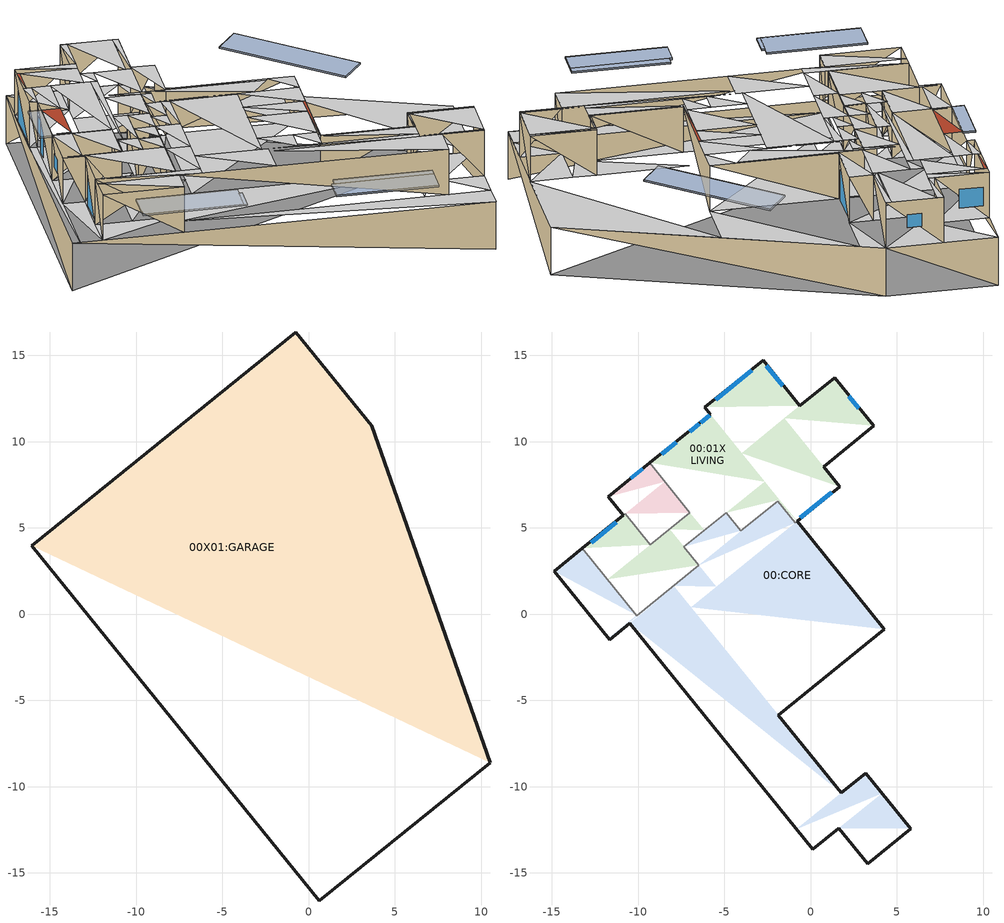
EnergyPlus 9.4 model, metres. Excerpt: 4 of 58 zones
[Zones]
00X01:GARAGE
 floor ground (_Floor 501_2cm): -16.05,3.95 -0.74,16.35 3.66,10.91 10.52,-8.6 z-3.3
 wall ground (_ExtWall 119 22cm): 10.52,-8.6,-3.3 10.52,-8.6,0 0.61,-16.62,0; 3.66,10.91,-3.3 3.66,10.91,0 10.52,-8.6,0; -0.74,16.35,-3.3 -0.74,16.35,0 3.66,10.91,0; -16.05,3.95,-3.3 -16.05,3.95,0 -0.74,16.35,0; 0.61,-16.62,-3.3 0.61,-16.62,0 -16.05,3.95,0
 ceiling ground (_Roof 564_5 cm): -0.62,12.07 1.4,13.71 -0.74,16.35 z0; 1.78,-10.35 3.19,-9.21 -0.46,-4.7 z0; 1.69,7.38 4.19,9.41 3.66,10.91 z0; 4.27,-0.88 7.02,1.36 4.19,9.41 z0; 5.8,-12.43 10.52,-8.6 7.02,1.36 z0; -14.86,2.49 -10.86,5.73 -11.74,6.81 z0; -15.74,3.57 -5.84,11.6 -6.14,11.98 z0; 1.78,-15.68 3.29,-14.45 1.63,-12.4 z0; 0.61,-16.62 1.78,-15.68 -10.48,-0.54 z0
00:01XLIVING
 floor to 00X01:GARAGE (_Floor 501_2cm): -13.23,3.81 -10.74,5.82 -9.29,4.03 z0; -8.18,4.92 -7,5.88 -6.17,4.86 z0; -11.78,2.01 -8.18,4.92 -6.48,2.82 z0; -1.91,6.56 -1.82,6.64 -0.79,5.37 z0; -4.9,5.88 -2.67,7.69 -1.82,6.64 z0; -9.33,8.77 -5.84,11.6 -2.67,7.69 z0; -6.14,11.98 -2.76,14.72 -0.62,12.07 z0; -1.52,11.34 1.4,13.71 3.66,10.91 z0; -4,9.34 -1.52,11.34 1.69,7.38 z0
 wall outside (_ExtWall 119 22cm): 1.69,7.38,0 1.69,7.38,3.15 -0.79,5.37,3.15; 0.74,8.55,0 0.74,8.55,3.15 1.69,7.38,3.15; 3.66,10.91,0 3.66,10.91,3.15 0.74,8.55,3.15; 1.4,13.71,0 1.4,13.71,3.15 3.66,10.91,3.15; -0.62,12.07,0 -0.62,12.07,3.15 1.4,13.71,3.15; -2.76,14.72,0 -2.76,14.72,3.15 -0.62,12.07,3.15; -6.14,11.98,0 -6.14,11.98,3.15 -2.76,14.72,3.15; -5.84,11.6,0 -5.84,11.6,3.15 -6.14,11.98,3.15; -9.33,8.77,0 -9.33,8.77,3.15 -5.84,11.6,3.15; -13.23,3.81,0 -13.23,3.81,3.15 -10.86,5.73,3.15
 wall to 00:CORE (_Core_401 3 cm): -0.79,5.37,0 -0.79,5.37,3.15 -0.89,5.29,3.15; -10.08,-0.09,0 -10.08,-0.09,3.15 -13.23,3.81,3.15; -6.48,2.82,0 -6.48,2.82,3.15 -10.08,-0.09,3.15; -7.35,3.9,0 -7.35,3.9,3.15 -6.48,2.82,3.15; -4.9,5.88,0 -4.9,5.88,3.15 -7.35,3.9,3.15; -4.05,4.83,0 -4.05,4.83,3.15 -4.9,5.88,3.15; -1.91,6.56,0 -1.91,6.56,3.15 -4.05,4.83,3.15; -0.89,5.29,0 -0.89,5.29,3.15 -1.91,6.56,3.15
 wall to 00:01XMMD (_IntPartition): -7,5.88,0 -7,5.88,3.15 -9.33,8.77,3.15; -9.29,4.03,0 -9.29,4.03,3.15 -7,5.88,3.15; -10.74,5.82,0 -10.74,5.82,3.15 -9.29,4.03,3.15; -10.86,5.73,0 -10.86,5.73,3.15 -10.74,5.82,3.15
 window (_6-10-8 - 1001): -0.61,5.59 1.21,7.06 / -3.41,14.13 -5.5,12.43 / -11.26,5.34 -12.73,4.15 z0.05:2.15
 window (_5-6-6 - 1002): 2.77,11.93 2.21,12.63 z1.25:2.15; -1.62,13.23 -2.57,14.39 z0.85:2.15; -7.79,9.95 -8.65,9.26 / -5.84,11.53 -6.38,11.09 z1.05:2.15; -6.47,11.02 -7.01,10.58 z0.05:2.15
 ceiling to 01:06XLIVING (_IntFloor_Reversed): -7.3,3.94 -4.9,5.88 -5.47,6.57 z3.15; -4.05,4.83 -2.12,6.39 -3.53,8.14 z3.15; -1.8,9.54 -0.91,10.27 -1.43,10.91 z3.15; -2.32,10.18 -0.81,11.41 -3.07,14.21 z3.15; -5.84,11.6 -4.41,12.76 -4.71,13.14 z3.15; -5.98,9.93 -3.64,11.82 -4.41,12.76 z3.15; -7,5.88 -2.07,9.87 -3.64,11.82 z3.15; -7.87,4.63 -1.8,9.54 -2.07,9.87 z3.15
 ceiling to 01:CORE (_Floor 501_2cm): -7.75,1.8 -6.48,2.82 -6.5,2.84 z3.15
 ceiling to 01:05XLIVING (_IntFloor_Reversed): -10.08,-0.09 -7.75,1.8 -7.77,1.81 z3.15; -7.61,1.94 -6.5,2.84 -7.35,3.9 z3.15; -8.47,2.99 -7.3,3.94 -8.13,4.96 z3.15; -10.09,-0.07 -7.61,1.94 -10.75,5.81 z3.15
 ceiling to 01:02XLIVING (_IntFloor_Reversed): -2.12,6.39 -1.91,6.56 -3.33,8.31 z3.15; -0.89,5.29 1.69,7.38 0.74,8.55 z3.15; 0.59,8.42 3.66,10.91 3.44,11.18 z3.15; -1.84,6.46 0.59,8.42 -0.91,10.27 z3.15
 ceiling to 01:05XMMD (_IntFloor_Reversed): -8.57,7.83 -8.46,7.91 -9.22,8.85 z3.15
 ceiling to 01:02XMMD (_IntFloor_Reversed): 0.37,8.69 3.44,11.18 1.64,13.39 z3.15
 ceiling to 01:06XMMD (_IntFloor_Reversed): -0.37,11.76 1.64,13.39 1.39,13.7 z3.15; -0.81,11.41 -0.37,11.76 -2.76,14.72 z3.15
 roof outside (_Roof 564_5 cm): -4.59,12.98 -3.07,14.21 -3.2,14.36 z3.15; -8.46,7.91 -5.98,9.93 -6.74,10.87 z3.15
00:CORE
 floor to 00X01:GARAGE (_IntFloor): -14.86,2.49 -13.23,3.81 -10.09,-0.07 z0; -7.35,3.9 -4.9,5.88 -4.05,4.83 z0; -7.94,1.64 -6.48,2.82 -5.48,1.58 z0; -6.5,2.84 -1.91,6.56 -0.89,5.29 z0; -6.93,0.4 -0.79,5.37 4.27,-0.88 z0; -10.48,-0.54 -7.88,1.57 1.78,-10.35 z0; -11.73,-1.39 -10.09,-0.07 -10.08,-0.09 z0; -11.71,-1.41 -7.94,1.64 -7.88,1.57 z0; 1.63,-12.4 4.13,-10.38 5.8,-12.43 z0; -0.83,-12.46 3.19,-9.21 4.13,-10.38 z0
 wall outside (_ExtWall 119 22cm): 4.27,-0.88,0 4.27,-0.88,3.15 -1.87,-5.85,3.15; -0.79,5.37,0 -0.79,5.37,3.15 4.27,-0.88,3.15; -14.86,2.49,0 -14.86,2.49,3.15 -13.23,3.81,3.15; -11.65,-1.49,0 -11.65,-1.49,3.15 -14.86,2.49,3.15; -10.48,-0.54,0 -10.48,-0.54,3.15 -11.65,-1.49,3.15; 0.11,-13.63,0 0.11,-13.63,3.15 -10.48,-0.54,3.15; 1.63,-12.4,0 1.63,-12.4,3.15 0.11,-13.63,3.15; 3.29,-14.45,0 3.29,-14.45,3.15 1.63,-12.4,3.15; 5.8,-12.43,0 5.8,-12.43,3.15 3.29,-14.45,3.15; 3.19,-9.21,0 3.19,-9.21,3.15 5.8,-12.43,3.15; 1.78,-10.35,0 1.78,-10.35,3.15 3.19,-9.21,3.15; -1.87,-5.85,0 -1.87,-5.85,3.15 1.78,-10.35,3.15
 ceiling to 01:06XLIVING (_Floor 501_2cm_Reversed): -6.45,2.88 -5.44,3.7 -6.29,4.75 z3.15; -4.81,2.93 -3.82,3.73 -4.45,4.51 z3.15; -5.44,3.7 -4.05,4.83 -4.9,5.88 z3.15
 ceiling to 01:CORE (_IntFloor_Reversed): -2.66,5.12 -1.71,5.89 -2.12,6.39 z3.15; 0.56,1.14 0.66,1.22 -0.49,2.63 z3.15; -6.48,2.82 -5.42,3.68 -5.44,3.7 z3.15; -4.43,4.49 -3.05,5.6 -3.07,5.62 z3.15; -3.82,3.73 -2.44,4.85 -3.05,5.6 z3.15; -4.45,2.48 -2.08,4.4 -2.44,4.85 z3.15; -6.78,0.6 -4.45,2.48 -5.42,3.68 z3.15; -3.71,-5.22 -2.57,-4.29 -3.99,-2.54 z3.15; -5.13,-3.47 0.56,1.14 -2.08,4.4 z3.15
 ceiling to 01:03XLIVING (_Floor 501_2cm_Reversed): 0.55,-3.69 1.6,-2.84 -0.76,0.07 z3.15; 3.11,-1.81 4.27,-0.88 3.21,0.43 z3.15; 1.69,-2.96 3.11,-1.81 0.66,1.22 z3.15; 3.01,-9.48 3.13,-9.39 3.07,-9.31 z3.15; 5.67,-12.53 5.8,-12.43 3.19,-9.21 z3.15
 ceiling to 01:03XMMD (_Floor 501_2cm_Reversed): -1.63,-5.45 0.55,-3.69 -1.81,-0.78 z3.15
 ceiling to 01:05XLIVING (_Floor 501_2cm_Reversed): -6.5,2.84 -6.45,2.88 -7.3,3.94 z3.15; -11.65,-1.49 -10.48,-0.54 -13.7,3.43 z3.15; -6.67,-5.25 -4.88,-3.78 -7.77,-0.21 z3.15; -9.11,-1.29 -6.78,0.6 -7.75,1.8 z3.15; -9.57,-1.66 -9.11,-1.29 -13.23,3.81 z3.15
 ceiling to 01:04XLIVING (_Floor 501_2cm_Reversed): 0.11,-13.63 1.63,-12.4 -5.16,-4.01 z3.15; 3.29,-14.45 3.4,-14.37 0.86,-11.23 z3.15; 1.84,-10.43 3.01,-9.48 2.95,-9.4 z3.15; 1.75,-10.5 1.84,-10.43 0.08,-8.26 z3.15; 1.03,-11.08 1.75,-10.5 -2.05,-5.8 z3.15; -2.77,-6.38 -1.63,-5.45 -2.57,-4.29 z3.15; 0.75,-11.31 1.03,-11.08 -4.88,-3.78 z3.15
 ceiling to 01:04XMMD (_Floor 501_2cm_Reversed): 3.4,-14.37 5.67,-12.53 3.13,-9.39 z3.15
 ceiling to 01:02XLIVING (_Floor 501_2cm_Reversed): -0.58,2.55 -0.49,2.63 -2.56,5.2 z3.15; -1.71,5.89 -1.5,6.05 -1.91,6.56 z3.15; 3.05,0.43 3.21,0.43 -0.79,5.37 z3.15; 1.33,0.39 3.05,0.43 -1.5,6.05 z3.15
 roof outside (_Roof 564_5 cm): -0.01,-8.33 0.08,-8.26 -1.87,-5.85 z3.15; -1.96,-5.92 1.69,-2.96 1.6,-2.84 z3.15
00:01XMMD
 floor to 00X01:GARAGE (_Floor 501_2cm): -10.74,5.82 -8.45,7.68 -7,5.88 z0; -11.74,6.81 -9.33,8.77 -8.45,7.68 z0
 wall outside (_ExtWall 215 MMD_5.5cm): -11.74,6.81,0 -11.74,6.81,3.15 -9.33,8.77,3.15; -10.86,5.73,0 -10.86,5.73,3.15 -11.74,6.81,3.15
 window (_4mm - 1003): -9.74,8.44 -10.44,7.87 z1.25:2.15
 ceiling to 01:05XLIVING (_IntFloor_Reversed): -10.86,5.73 -10.75,5.81 -11.63,6.9 z3.15
 ceiling to 01:05XMMD (_IntFloor_Reversed): -9.29,4.03 -7.01,5.88 -8.58,7.82 z3.15; -10.86,5.97 -8.57,7.83 -9.33,8.77 z3.15
shading: -16,-0.89 -11.92,-5.94 / -11.92,-5.94 -10.75,-4.99 / -10.75,-4.99 -10.88,-4.84 / -10.88,-4.84 -10.49,-4.52 / -10.49,-4.52 -14.45,0.37 / -14.45,0.37 -16,-0.89 / -7.1,-9.5 -7.23,-9.34 / -7.23,-9.34 -8.39,-10.29 / -8.39,-10.29 -4.37,-15.25 / -4.37,-15.25 -2.82,-14 / -2.82,-14 -6.71,-9.19 / -6.71,-9.19 -7.1,-9.5 / 7.71,-3.67 7.63,4.98 / 7.63,4.98 5.63,4.96 / 5.63,4.96 5.71,-3.69 / 5.71,-3.69 7.71,-3.67 / -9.88,9.34 -9.38,8.73 / -9.38,8.73 -6.74,10.87 / -6.74,10.87 -7.23,11.48 / -7.23,11.48 -9.88,9.34 z3.05:3.15; -10.88,-4.84 -14.83,0.05 -14.45,0.37 -10.49,-4.52 z3.05; -11.92,-5.94 -16,-0.89 -14.83,0.05 -10.75,-4.99 z3.05; -12.04,-5.78 -11.92,-5.94 -10.75,-4.99 -10.88,-4.84 z3.15; -16,-0.89 -12.04,-5.78 -10.49,-4.52 -14.45,0.37 z3.15; -8.27,-10.44 -8.39,-10.29 -7.23,-9.34 -7.1,-9.5 z3.05; -4.37,-15.25 -8.27,-10.44 -6.71,-9.19 -2.82,-14 z3.05; -7.1,-9.5 -3.2,-14.31 -2.82,-14 -6.71,-9.19 z3.15; -8.39,-10.29 -4.37,-15.25 -3.2,-14.31 -7.23,-9.34 z3.15; 5.63,4.96 5.71,-3.69 7.71,-3.67 7.63,4.98 z3.15; 5.71,-3.69 5.63,4.96 7.63,4.98 7.71,-3.67 z3.05; -9.38,8.73 -9.88,9.34 -7.23,11.48 -6.74,10.87 z3.05; -9.88,9.34 -9.38,8.73 -6.74,10.87 -7.23,11.48 z3.15
[Building]
HaAtsmon 25: North Axis {deg}=0; Terrain=City; Loads Convergence Tolerance Value {W}=0.04; Temperature Convergence Tolerance Value {deltaC}=0.4; Solar Distribution=FullExterior; Maximum Number of Warmup Days=25; Minimum Number of Warmup Days=6
[Site:Location]
1 (01-01:31-12)  (01-01:31-12): Latitude {deg}=32; Longitude {deg}=34.9; Time Zone {hr}=2; Elevation {m}=49
[Site:GroundTemperature:BuildingSurface]
18, 18, 18, 18, 18, 18, 18, 18, 18, 18, 18, 18
[Site:GroundTemperature:FCfactorMethod]
January Ground Temperature {C}=15.26; February Ground Temperature {C}=16.44; March Ground Temperature {C}=18.73; April Ground Temperature {C}=20.9; May Ground Temperature {C}=25; June Ground Temperature {C}=27.17; July Ground Temperature {C}=27.76; August Ground Temperature {C}=26.66; September Ground Temperature {C}=24.13; October Ground Temperature {C}=20.98; November Ground Temperature {C}=17.87; December Ground Temperature {C}=15.82
[Site:GroundTemperature:Shallow]
18, 18, 18, 18, 18, 18, 18, 18, 18, 18, 18, 18
[Site:GroundTemperature:Deep]
18, 18, 18, 18, 18, 18, 18, 18, 18, 18, 18, 18
[Site:GroundReflectance]
0.2, 0.2, 0.2, 0.2, 0.2, 0.2, 0.2, 0.2, 0.2, 0.2, 0.2, 0.2
[Site:GroundReflectance:SnowModifier]
2, 2
[Material] Thermal Absorptance=0.9; Solar Absorptance=0.4; Visible Absorptance=0.4
Name | Roughness | Thickness {m} | Conductivity {W/m-K} | Density {kg/m3} | Specific Heat {J/kg-K}
_1045_IntTiah_Cement Lime Plaster_2.1_.015 | Smooth | 0.015 | 0.8 | 1600 | 1000
_1045_RegularConcrete_1.1.1_.2 | MediumRough | 0.2 | 2 | 2400 | 1000
_1045 Expanded Polystyrene EPS 30_14.1_.02 | Rough | 0.02 | 0.035 | 30 | 1300
_1045 Sand and gravel_10.1_.06 | Rough | 0.06 | 2 | 1950 | 1045
_1045_Cemented Plaster_2.2_.02 | Rough | 0.02 | 1 | 1800 | 1000
_1045 Ceramic porcelain_12.1_.01 | Smooth | 0.01 | 1.3 | 2300 | 840
_1045 Ceramic porcelain_12.1_.02 | Smooth | 0.02 | 1.3 | 2300 | 840
_1045 Sand and gravel_10.1_.08 | Rough | 0.08 | 2 | 1950 | 1045
_1045_IntTiah_Cement Lime Plaster_2.1_.02 | Smooth | 0.02 | 0.8 | 1600 | 1000
_1045 Asphalt_4.1_.005 | Rough | 0.005 | 0.7 | 2100 | 1000
_1045 Light Concrete Coarse Aggregate NonQuartsSand 1200_1.2.1_.05 | MediumRough | 0.05 | 0.62 | 1200 | 1000
_1045 Expanded Polystyrene EPS 30_14.1_.05 | Rough | 0.05 | 0.035 | 30 | 1300
_1045 Thermal Plaster 200_2_.03 | Smooth | 0.03 | 0.072 | 200 | 800
_Block Pumice 22sm_.22 | MediumRough | 0.22 | 0.195 | 795 | 970
_1045 Plaster_.01 | Smooth | 0.01 | 0.8 | 1800 | 860
_1045 Light Concrete Cement Regular Aggregates 2000_1.2.2.1_.1 | MediumRough | 0.1 | 1.3 | 2000 | 1000
_1045_RegularConcrete_1.1.1_.3 | MediumRough | 0.3 | 2 | 2400 | 1000
_1045 Thermal Plaster 400_.055 | Smooth | 0.055 | 0.121 | 400 | 860
[WindowMaterial:SimpleGlazingSystem]
Name | U-Factor {W/m2-K} | Solar Heat Gain Coefficient | Visible Transmittance
Simple _6-10-8 - 1001 | 2.763 | 0.705 | 0.789
Simple _5-6-6 - 1002 | 3.122 | 0.714 | 0.79
Simple _4mm - 1003 | 5.871 | 0.847 | 0.892
[WindowMaterial:Shade]
30003: Solar Transmittance=0.15; Solar Reflectance=0.6; Visible Transmittance=0.15; Visible Reflectance=0.6; Infrared Hemispherical Emissivity=0.9; Infrared Transmittance=0.05; Thickness {m}=0.001; Conductivity {W/m-K}=160; Shade to Glass Distance {m}=0.1; Top Opening Multiplier=0; Bottom Opening Multiplier=0; Left-Side Opening Multiplier=0; Right-Side Opening Multiplier=0; Airflow Permeability=0
[Construction]
_Floor 501_2cm: _1045_IntTiah_Cement Lime Plaster_2.1_.015, _1045_RegularConcrete_1.1.1_.2, _1045 Expanded Polystyrene EPS 30_14.1_.02, _1045 Sand and gravel_10.1_.06, _1045_Cemented Plaster_2.2_.02, _1045 Ceramic porcelain_12.1_.01
_IntFloor_Reversed: _1045 Ceramic porcelain_12.1_.02, _1045_Cemented Plaster_2.2_.02, _1045 Sand and gravel_10.1_.08, _1045_RegularConcrete_1.1.1_.2, _1045_IntTiah_Cement Lime Plaster_2.1_.02
_Roof 564_5 cm: _1045 Asphalt_4.1_.005, _1045 Light Concrete Coarse Aggregate NonQuartsSand 1200_1.2.1_.05, _1045 Expanded Polystyrene EPS 30_14.1_.05, _1045_RegularConcrete_1.1.1_.2, _1045_IntTiah_Cement Lime Plaster_2.1_.015
_Core_401 3 cm: _1045_RegularConcrete_1.1.1_.2, _1045 Thermal Plaster 200_2_.03
_ExtWall 119 22cm: _Block Pumice 22sm_.22, _1045 Plaster_.01
_IntPartition: _1045_IntTiah_Cement Lime Plaster_2.1_.015, _1045 Light Concrete Cement Regular Aggregates 2000_1.2.2.1_.1, _1045_IntTiah_Cement Lime Plaster_2.1_.015
_IntFloor: _1045_IntTiah_Cement Lime Plaster_2.1_.02, _1045_RegularConcrete_1.1.1_.2, _1045 Sand and gravel_10.1_.08, _1045_Cemented Plaster_2.2_.02, _1045 Ceramic porcelain_12.1_.02
_Floor 501_2cm_Reversed: _1045 Ceramic porcelain_12.1_.01, _1045_Cemented Plaster_2.2_.02, _1045 Sand and gravel_10.1_.06, _1045 Expanded Polystyrene EPS 30_14.1_.02, _1045_RegularConcrete_1.1.1_.2, _1045_IntTiah_Cement Lime Plaster_2.1_.015
_ExtWall 215 MMD_5.5cm: _1045_RegularConcrete_1.1.1_.3, _1045 Thermal Plaster 400_.055
_6-10-8 - 1001: Simple _6-10-8 - 1001
_6-10-8 - 2001: 30003, Simple _6-10-8 - 1001
_5-6-6 - 1002: Simple _5-6-6 - 1002
_5-6-6 - 2002: 30003, Simple _5-6-6 - 1002
_4mm - 1003: Simple _4mm - 1003
[Zone] Type=1; Multiplier=1; Zone Inside Convection Algorithm=TARP
Name | Volume {m3} | Floor Area {m2} | Part of Total Floor Area
00:01XLIVING | 293.6705 | 93.2287 | Yes
00:CORE | 500.9788 | 159.0409 | No
00:01XMMD | 35.1361 | 11.1543 | Yes
00X01:GARAGE | 1498.1 | 453.9692 | No
[WindowShadingControl] Zone=00:01XLIVING; Shading Type=ExteriorShade; Shading Control Type=OnIfScheduleAllows; Schedule=0_(2023) Baseline Residential Shading Schedule - Zones A/B; Shading Control Is Scheduled=Yes; Glare Control Is Active=No; Type of Slat Angle Control for Blinds=FixedSlatAngle; Setpoint 2 {W/m2, deg C or cd/m2}=0; Multiple Surface Control Type=Group
Name | Construction with Shading | Fenestration Surface 1 | Fenestration Surface 2 | Fenestration Surface 3 | Fenestration Surface 4 | Fenestration Surface 5
11001 | _6-10-8 - 2001 | 00:01XLIVING_Wall_3_0_0_0_0_0_Win | 00:01XLIVING_Wall_9_0_0_0_0_0_Win | 00:01XLIVING_Wall_16_0_0_0_0_0_Win
11002 | _5-6-6 - 2002 | 00:01XLIVING_Wall_6_0_0_0_0_0_Win | 00:01XLIVING_Wall_8_0_0_0_0_0_Win | 00:01XLIVING_Wall_11_0_0_0_0_2_Win | 00:01XLIVING_Wall_11_0_0_1_0_1_Win | 00:01XLIVING_Wall_11_0_0_2_0_0_Win
[People] Number of People Schedule=0_Baseline Residential Occupancy Schedule; Number of People Calculation Method=People/Area; People per Floor Area {person/m2}=0.05; Fraction Radiant=0.3; Sensible Heat Fraction=AutoCalculate; Carbon Dioxide Generation Rate {m3/s-W}=3.82e-08; Enable ASHRAE 55 Comfort Warnings=No; Mean Radiant Temperature Calculation Type=ZoneAveraged; Work Efficiency Schedule=Work efficiency; Clothing Insulation Calculation Method=ClothingInsulationSchedule; Air Velocity Schedule=Default Air Velocity for Comfort Calculations
Name | Zone or ZoneList or Space or SpaceList | Activity Level Schedule | Clothing Insulation Schedule
People 00:01XLIVING | 00:01XLIVING | Activity Schedule 15063 | Clothing Schedule 15063
People 00:01XMMD | 00:01XMMD | Activity Schedule 15111 | Clothing Schedule 15111
[Lights] Schedule=0_Baseline Residential Lighting Schedule; Design Level Calculation Method=Watts/Area; Watts per Zone Floor Area {W/m2}=2; Return Air Fraction=0; Fraction Radiant=0.28; Fraction Visible=0.22; Fraction Replaceable=1
Name | Zone or ZoneList or Space or SpaceList
00:01XLIVING General lighting | 00:01XLIVING
00:01XMMD General lighting | 00:01XMMD
[OtherEquipment] Fuel Type=Electricity; Schedule=0_(2023) Baseline Residential Equipment Schedule; Design Level Calculation Method=Watts/Area; Power per Zone Floor Area {W/m2}=9; Fraction Latent=0; Fraction Radiant=0.2; Fraction Lost=0; Carbon Dioxide Generation Rate {m3/s-W}=0
Name | Zone or ZoneList or Space or SpaceList
00:01XLIVING Miscellaneous gain | 00:01XLIVING
00:01XMMD Miscellaneous gain | 00:01XMMD
[ZoneInfiltration:DesignFlowRate] Schedule=On 24/7; Design Flow Rate Calculation Method=Flow/zone; Constant Term Coefficient=1; Temperature Term Coefficient=0; Velocity Term Coefficient=0; Velocity Squared Term Coefficient=0
Name | Zone or ZoneList or Space or SpaceList | Design Flow Rate {m3/s}
00:01XLIVING Infiltration | 00:01XLIVING | 0.057103
00:CORE Infiltration | 00:CORE | 0.097413
00:01XMMD Infiltration | 00:01XMMD | 0.006832
00X01:GARAGE Infiltration | 00X01:GARAGE | 0.291297
[ZoneControl:Thermostat] Control Type Schedule=Zone Control Type Sched
Name | Zone or ZoneList | Control 1
00:01XLIVING Thermostat | 00:01XLIVING | Dual Setpoint - Zone 00:01XLIVING
00:01XMMD Thermostat | 00:01XMMD | Dual Setpoint - Zone 00:01XMMD
[ThermostatSetpoint:DualSetpoint]
Name | Heating Setpoint Temperature Schedule | Cooling Setpoint Temperature Schedule
Dual Setpoint - Zone 00:01XLIVING | 00:01XLIVING Heating Setpoint Schedule | 00:01XLIVING Cooling SP Sch
Dual Setpoint - Zone 00:01XMMD | 00:01XMMD Heating Setpoint Schedule | 00:01XMMD Cooling SP Sch
[ZoneHVAC:IdealLoadsAirSystem] Maximum Heating Supply Air Temperature {C}=50; Minimum Cooling Supply Air Temperature {C}=13; Maximum Heating Supply Air Humidity Ratio {kgWater/kgDryAir}=0.016; Minimum Cooling Supply Air Humidity Ratio {kgWater/kgDryAir}=0.008; Heating Limit=NoLimit; Cooling Limit=NoLimit; Dehumidification Control Type=None; Humidification Control Type=None; Outdoor Air Economizer Type=NoEconomizer; Heat Recovery Type=None
Name | Heating Availability Schedule | Cooling Availability Schedule
00:01XLIVING Ideal Loads Air | 00:01XLIVING Heating Availability Sch | 00:01XLIVING Cooling Availability Sch
00:01XMMD Ideal Loads Air | 00:01XMMD Heating Availability Sch | 00:01XMMD Cooling Availability Sch
01:06XLIVING Ideal Loads Air | 01:06XLIVING Heating Availability Sch | 01:06XLIVING Cooling Availability Sch
01:03XLIVING Ideal Loads Air | 01:03XLIVING Heating Availability Sch | 01:03XLIVING Cooling Availability Sch
01:03XMMD Ideal Loads Air | 01:03XMMD Heating Availability Sch | 01:03XMMD Cooling Availability Sch
01:05XLIVING Ideal Loads Air | 01:05XLIVING Heating Availability Sch | 01:05XLIVING Cooling Availability Sch
01:04XLIVING Ideal Loads Air | 01:04XLIVING Heating Availability Sch | 01:04XLIVING Cooling Availability Sch
01:04XMMD Ideal Loads Air | 01:04XMMD Heating Availability Sch | 01:04XMMD Cooling Availability Sch
01:02XLIVING Ideal Loads Air | 01:02XLIVING Heating Availability Sch | 01:02XLIVING Cooling Availability Sch
01:05XMMD Ideal Loads Air | 01:05XMMD Heating Availability Sch | 01:05XMMD Cooling Availability Sch
01:02XMMD Ideal Loads Air | 01:02XMMD Heating Availability Sch | 01:02XMMD Cooling Availability Sch
01:06XMMD Ideal Loads Air | 01:06XMMD Heating Availability Sch | 01:06XMMD Cooling Availability Sch
02:11XLIVING Ideal Loads Air | 02:11XLIVING Heating Availability Sch | 02:11XLIVING Cooling Availability Sch
02:08XLIVING Ideal Loads Air | 02:08XLIVING Heating Availability Sch | 02:08XLIVING Cooling Availability Sch
02:09XLIVING Ideal Loads Air | 02:09XLIVING Heating Availability Sch | 02:09XLIVING Cooling Availability Sch
02:08XMMD Ideal Loads Air | 02:08XMMD Heating Availability Sch | 02:08XMMD Cooling Availability Sch
02:10XLIVING Ideal Loads Air | 02:10XLIVING Heating Availability Sch | 02:10XLIVING Cooling Availability Sch
02:09XMMD Ideal Loads Air | 02:09XMMD Heating Availability Sch | 02:09XMMD Cooling Availability Sch
02:07XLIVING Ideal Loads Air | 02:07XLIVING Heating Availability Sch | 02:07XLIVING Cooling Availability Sch
02:10XMMD Ideal Loads Air | 02:10XMMD Heating Availability Sch | 02:10XMMD Cooling Availability Sch
02:07XMMD Ideal Loads Air | 02:07XMMD Heating Availability Sch | 02:07XMMD Cooling Availability Sch
02:11XMMD Ideal Loads Air | 02:11XMMD Heating Availability Sch | 02:11XMMD Cooling Availability Sch
03:15XLIVING Ideal Loads Air | 03:15XLIVING Heating Availability Sch | 03:15XLIVING Cooling Availability Sch
03:13XLIVING Ideal Loads Air | 03:13XLIVING Heating Availability Sch | 03:13XLIVING Cooling Availability Sch
03:08XMMD Ideal Loads Air | 03:08XMMD Heating Availability Sch | 03:08XMMD Cooling Availability Sch
03:14XLIVING Ideal Loads Air | 03:14XLIVING Heating Availability Sch | 03:14XLIVING Cooling Availability Sch
03:13XMMD Ideal Loads Air | 03:13XMMD Heating Availability Sch | 03:13XMMD Cooling Availability Sch
03:12XLIVING Ideal Loads Air | 03:12XLIVING Heating Availability Sch | 03:12XLIVING Cooling Availability Sch
03:14XMMD Ideal Loads Air | 03:14XMMD Heating Availability Sch | 03:14XMMD Cooling Availability Sch
03:12XMMD Ideal Loads Air | 03:12XMMD Heating Availability Sch | 03:12XMMD Cooling Availability Sch
03:15XMMD Ideal Loads Air | 03:15XMMD Heating Availability Sch | 03:15XMMD Cooling Availability Sch
04:20XLIVING Ideal Loads Air | 04:20XLIVING Heating Availability Sch | 04:20XLIVING Cooling Availability Sch
04:17XLIVING Ideal Loads Air | 04:17XLIVING Heating Availability Sch | 04:17XLIVING Cooling Availability Sch
04:17XMMD Ideal Loads Air | 04:17XMMD Heating Availability Sch | 04:17XMMD Cooling Availability Sch
04:19XLIVING Ideal Loads Air | 04:19XLIVING Heating Availability Sch | 04:19XLIVING Cooling Availability Sch
04:18XLIVING Ideal Loads Air | 04:18XLIVING Heating Availability Sch | 04:18XLIVING Cooling Availability Sch
04:18XMMD Ideal Loads Air | 04:18XMMD Heating Availability Sch | 04:18XMMD Cooling Availability Sch
04:16XLIVING Ideal Loads Air | 04:16XLIVING Heating Availability Sch | 04:16XLIVING Cooling Availability Sch
04:19XMMD Ideal Loads Air | 04:19XMMD Heating Availability Sch | 04:19XMMD Cooling Availability Sch
04:16XMMD Ideal Loads Air | 04:16XMMD Heating Availability Sch | 04:16XMMD Cooling Availability Sch
04:20XMMD Ideal Loads Air | 04:20XMMD Heating Availability Sch | 04:20XMMD Cooling Availability Sch
05:23XLIVING Ideal Loads Air | 05:23XLIVING Heating Availability Sch | 05:23XLIVING Cooling Availability Sch
05:23XMMD Ideal Loads Air | 05:23XMMD Heating Availability Sch | 05:23XMMD Cooling Availability Sch
05:22XLIVING Ideal Loads Air | 05:22XLIVING Heating Availability Sch | 05:22XLIVING Cooling Availability Sch
05:24XMMD Ideal Loads Air | 05:24XMMD Heating Availability Sch | 05:24XMMD Cooling Availability Sch
05:24XLIVING Ideal Loads Air | 05:24XLIVING Heating Availability Sch | 05:24XLIVING Cooling Availability Sch
05:22XMMD Ideal Loads Air | 05:22XMMD Heating Availability Sch | 05:22XMMD Cooling Availability Sch
05:25XLIVING Ideal Loads Air | 05:25XLIVING Heating Availability Sch | 05:25XLIVING Cooling Availability Sch
05:21XMMD Ideal Loads Air | 05:21XMMD Heating Availability Sch | 05:21XMMD Cooling Availability Sch
05:21XLIVING Ideal Loads Air | 05:21XLIVING Heating Availability Sch | 05:21XLIVING Cooling Availability Sch
05:25XMMD Ideal Loads Air | 05:25XMMD Heating Availability Sch | 05:25XMMD Cooling Availability Sch
[Zone equipment]
00:01XLIVING: 00:01XLIVING Ideal Loads Air
00:01XMMD: 00:01XMMD Ideal Loads Air
[Schedule:Day:Hourly]
Summer Control Type Day Sch; Winter Control Type Day Sch: 4, 4, 4, 4, 4, 4, 4, 4, 4, 4, 4, 4, 4, 4, 4, 4, 4, 4, 4, 4, 4, 4, 4, 4
[Schedule:Week:Daily]
Summer Control Type Week Sch: Summer Control Type Day Sch, Summer Control Type Day Sch, Summer Control Type Day Sch, Summer Control Type Day Sch, Summer Control Type Day Sch, Summer Control Type Day Sch, Summer Control Type Day Sch, Summer Control Type Day Sch, Summer Control Type Day Sch, Summer Control Type Day Sch, Summer Control Type Day Sch, Summer Control Type Day Sch
Winter Control Type Week Sch: Winter Control Type Day Sch, Winter Control Type Day Sch, Winter Control Type Day Sch, Winter Control Type Day Sch, Winter Control Type Day Sch, Winter Control Type Day Sch, Winter Control Type Day Sch, Winter Control Type Day Sch, Winter Control Type Day Sch, Winter Control Type Day Sch, Winter Control Type Day Sch, Winter Control Type Day Sch
[Schedule:Year]
Zone Control Type Sched: Winter Control Type Week Sch, 1, 1, 3, 31, Summer Control Type Week Sch, 4, 1, 9, 30, Winter Control Type Week Sch, 10, 1, 12, 31
[Schedule:Compact]
On; On 24/7: Through: 12/31, For: AllDays, Until: 24:00, 1
Work efficiency: Through: 12/31, For: AllDays, Until: 24:00, 0
Default Air Velocity for Comfort Calculations: Through: 12/31, For: AllDays, Until: 24:00, 0.137
0_Baseline Residential Lighting Schedule: Through: 31 Dec, For: AllDays, Until: 17:00, 0, Until: 24:00, 1
0_Baseline Residential Occupancy Schedule: Through: 31 Dec, For: Alldays, Until: 08:00, 0.64, Until: 16:00, 0, Until: 24:00, 1
0_(2023) Baseline Residential Equipment Schedule: Through: 31 Dec, For: AllDays, Until: 16:00, 0.11111, Until: 24:00, 1
0_(2023) Baseline Residential Shading Schedule - Zones A/B: Through: 31 Mar, For: Alldays, Until: 06:00, 1, Until: 18:00, 0, Until: 24:00, 1, Through: 30 Nov, For: Alldays, Until: 06:00, 0, Until: 18:00, 1, Until: 24:00, 0, Through: 31 Dec, For: Alldays, Until: 06:00, 1, Until: 18:00, 0, Until: 24:00, 1
Activity Schedule 15063; Activity Schedule 15111: Through: 12/31, For: AllDays, Until: 24:00, 125
Clothing Schedule 15063; Clothing Schedule 15111: Through: 4/1, For: AllDays, Until: 24:00, 1, Through: 9/30, For: AllDays, Until: 24:00, .5, Through: 12/31, For: AllDays, Until: 24:00, 1
00:01XLIVING Heating Setpoint Schedule; 00:01XMMD Heating Setpoint Schedule: Through: 31 March, For: AllDays, Until: 24:00, 20, Through: 30 November, For: AllDays, Until: 24:00, -50, Through: 31 December, For: AllDays, Until: 24:00, 20
00:01XLIVING Heating Availability Sch; 00:01XMMD Heating Availability Sch; 01:06XLIVING Heating Availability Sch; 01:03XLIVING Heating Availability Sch; 01:03XMMD Heating Availability Sch; 01:05XLIVING Heating Availability Sch; 01:04XLIVING Heating Availability Sch; 01:04XMMD Heating Availability Sch; 01:02XLIVING Heating Availability Sch; 01:05XMMD Heating Availability Sch; 01:02XMMD Heating Availability Sch; 01:06XMMD Heating Availability Sch; 02:11XLIVING Heating Availability Sch; 02:08XLIVING Heating Availability Sch; 02:09XLIVING Heating Availability Sch; 02:08XMMD Heating Availability Sch; 02:10XLIVING Heating Availability Sch; 02:09XMMD Heating Availability Sch; 02:07XLIVING Heating Availability Sch; 02:10XMMD Heating Availability Sch; 02:07XMMD Heating Availability Sch; 02:11XMMD Heating Availability Sch; 03:15XLIVING Heating Availability Sch; 03:13XLIVING Heating Availability Sch; 03:08XMMD Heating Availability Sch; 03:14XLIVING Heating Availability Sch; 03:13XMMD Heating Availability Sch; 03:12XLIVING Heating Availability Sch; 03:14XMMD Heating Availability Sch; 03:12XMMD Heating Availability Sch; 03:15XMMD Heating Availability Sch; 04:20XLIVING Heating Availability Sch; 04:17XLIVING Heating Availability Sch; 04:17XMMD Heating Availability Sch; 04:19XLIVING Heating Availability Sch; 04:18XLIVING Heating Availability Sch; 04:18XMMD Heating Availability Sch; 04:16XLIVING Heating Availability Sch; 04:19XMMD Heating Availability Sch; 04:16XMMD Heating Availability Sch; 04:20XMMD Heating Availability Sch; 05:23XLIVING Heating Availability Sch; 05:23XMMD Heating Availability Sch; 05:22XLIVING Heating Availability Sch; 05:24XMMD Heating Availability Sch; 05:24XLIVING Heating Availability Sch; 05:22XMMD Heating Availability Sch; 05:25XLIVING Heating Availability Sch; 05:21XMMD Heating Availability Sch; 05:21XLIVING Heating Availability Sch; 05:25XMMD Heating Availability Sch: Through: 31 March, For: AllDays, Until: 24:00, 1, Through: 30 November, For: AllDays, Until: 24:00, 0, Through: 31 December, For: AllDays, Until: 24:00, 1
00:01XLIVING Cooling SP Sch; 00:01XMMD Cooling SP Sch: Through: 31 March, For: AllDays, Until: 24:00, 100, Through: 30 November, For: AllDays, Until: 24:00, 24, Through: 31 December, For: AllDays, Until: 24:00, 100
00:01XLIVING Cooling Availability Sch; 00:01XMMD Cooling Availability Sch; 01:06XLIVING Cooling Availability Sch; 01:03XLIVING Cooling Availability Sch; 01:03XMMD Cooling Availability Sch; 01:05XLIVING Cooling Availability Sch; 01:04XLIVING Cooling Availability Sch; 01:04XMMD Cooling Availability Sch; 01:02XLIVING Cooling Availability Sch; 01:05XMMD Cooling Availability Sch; 01:02XMMD Cooling Availability Sch; 01:06XMMD Cooling Availability Sch; 02:11XLIVING Cooling Availability Sch; 02:08XLIVING Cooling Availability Sch; 02:09XLIVING Cooling Availability Sch; 02:08XMMD Cooling Availability Sch; 02:10XLIVING Cooling Availability Sch; 02:09XMMD Cooling Availability Sch; 02:07XLIVING Cooling Availability Sch; 02:10XMMD Cooling Availability Sch; 02:07XMMD Cooling Availability Sch; 02:11XMMD Cooling Availability Sch; 03:15XLIVING Cooling Availability Sch; 03:13XLIVING Cooling Availability Sch; 03:08XMMD Cooling Availability Sch; 03:14XLIVING Cooling Availability Sch; 03:13XMMD Cooling Availability Sch; 03:12XLIVING Cooling Availability Sch; 03:14XMMD Cooling Availability Sch; 03:12XMMD Cooling Availability Sch; 03:15XMMD Cooling Availability Sch; 04:20XLIVING Cooling Availability Sch; 04:17XLIVING Cooling Availability Sch; 04:17XMMD Cooling Availability Sch; 04:19XLIVING Cooling Availability Sch; 04:18XLIVING Cooling Availability Sch; 04:18XMMD Cooling Availability Sch; 04:16XLIVING Cooling Availability Sch; 04:19XMMD Cooling Availability Sch; 04:16XMMD Cooling Availability Sch; 04:20XMMD Cooling Availability Sch; 05:23XLIVING Cooling Availability Sch; 05:23XMMD Cooling Availability Sch; 05:22XLIVING Cooling Availability Sch; 05:24XMMD Cooling Availability Sch; 05:24XLIVING Cooling Availability Sch; 05:22XMMD Cooling Availability Sch; 05:25XLIVING Cooling Availability Sch; 05:21XMMD Cooling Availability Sch; 05:21XLIVING Cooling Availability Sch; 05:25XMMD Cooling Availability Sch: Through: 31 March, For: AllDays, Until: 24:00, 0, Through: 30 November, For: AllDays, Until: 24:00, 1, Through: 31 December, For: AllDays, Until: 24:00, 0
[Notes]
Geometry convention template : ASHRAE 90.1
Zone geometry and surface areas : 2-Outer
Zone volume calculation method : 2-Outer
Zone floor area calculation method : 2-Outer
Window to wall ratio method : 2-Outer
Hourly weather file: C:\ProgramData\DesignBuilder\Weather Data\ISR_TA_Tel.Aviv-Sde.Dov_.AP_.401762_TMYx.2007-2021_WindStandardized.epw
